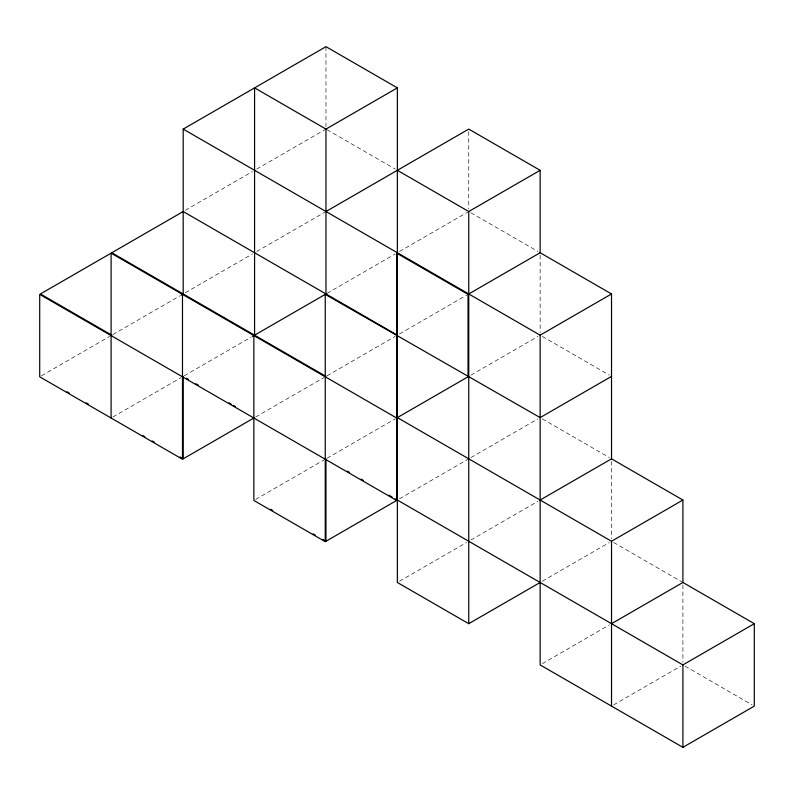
<?xml version="1.0" encoding="UTF-8"?>
<svg xmlns="http://www.w3.org/2000/svg" width="794" height="794" viewBox="0 0 794 794"><rect width="100%" height="100%" fill="white"/><g stroke="black" fill="none" stroke-linecap="round" stroke-linejoin="round"><path stroke-width="0.6" stroke-dasharray="3.97 2.98" d="M185.32 210.301L252.452 171.544M256.71 169.082L324.905 129.71M41.477 375.78L109.671 336.408M112.867 334.562L179.99 295.805M185.32 292.728L252.452 253.971M256.71 251.509L324.905 212.147M112.867 416.999L181.062 377.626M184.258 375.78L251.38 337.023M327.039 293.343L395.223 253.971M399.491 251.509L467.676 212.147M255.648 416.999L323.833 377.626M327.039 375.78L395.223 336.408M399.491 333.946L466.614 295.189M255.648 499.426L323.833 460.054M327.039 458.207L395.223 418.845M470.872 375.165L538.004 336.408M399.491 498.811L467.676 459.438M470.872 457.592L538.004 418.835M399.491 581.248L466.614 542.491M470.872 540.029L538.004 501.272M542.262 581.238L609.395 542.491M542.262 663.675L609.395 624.918M613.653 704.893L680.776 666.136M327.039 129.71L395.223 169.082M470.872 212.762L538.004 251.509M542.262 336.408L609.395 375.165M542.262 418.835L609.395 457.592M613.653 542.491L681.848 581.853M685.043 666.136L752.166 704.893M682.909 584.93L682.909 662.444M611.519 461.284L611.519 538.798M540.138 255.202L540.138 332.716M468.748 131.556L468.748 209.07M325.967 46.667L325.967 126.633"/><path stroke-width="1.19" d="M181.062 295.189L183.196 293.959L183.196 129.094L325.967 46.667L397.357 87.876L397.357 582.478L468.748 623.687L540.138 582.478M254.576 335.177L254.576 87.876L325.967 129.094L397.357 87.876M325.967 211.532L468.748 129.094L540.138 170.313L540.138 252.74L468.033 294.376L396.643 253.157L396.643 500.458L39.7 294.376L39.7 376.803L182.481 459.24L182.481 294.376M252.452 336.408L325.967 293.959L325.967 129.094M396.643 253.157L397.357 252.74M397.357 170.313L468.748 211.522L540.138 170.313M179.99 456.977L183.196 458.823L254.576 417.614M396.643 335.584L397.357 335.177L183.196 211.532L40.415 293.959L111.805 335.177M467.676 377.011L397.357 417.604L611.519 541.26L682.909 500.041L682.909 582.468L611.519 623.687M253.862 335.584L253.862 500.458L325.252 541.667L325.252 294.376L540.138 417.604L611.519 376.396M183.196 129.094L540.138 335.177L611.519 293.959L611.519 458.823L540.138 500.041M322.771 539.414L325.967 541.26L397.357 500.041M395.223 498.811L682.909 664.906L754.3 623.687L754.3 706.124L682.909 747.333L540.138 664.906L540.138 335.177M540.138 252.74L611.519 293.959M611.519 458.823L682.909 500.041M111.805 252.75L325.967 376.396M682.909 582.468L754.3 623.687M396.643 418.021L111.091 253.157L111.091 418.021M186.392 378.242L188.515 379.472M195.979 383.78L198.113 385.011M229.009 402.846L231.143 404.077M233.267 405.307L235.401 406.538M347.276 471.13L349.41 472.361M361.131 479.129L363.265 480.36M388.832 495.119L392.028 496.965M67.053 391.77L69.187 393M86.228 402.846L88.362 404.077M142.702 435.449L144.836 436.68M152.289 440.988L154.423 442.218M270.565 509.272L272.689 510.502M313.183 533.876L315.317 535.106M682.909 664.906L682.909 747.333M611.519 541.26L611.519 706.124M468.748 211.522L468.748 623.687M468.033 294.376L468.033 376.803M325.967 458.823L325.967 541.26M183.196 376.396L183.196 458.823"/></g></svg>
